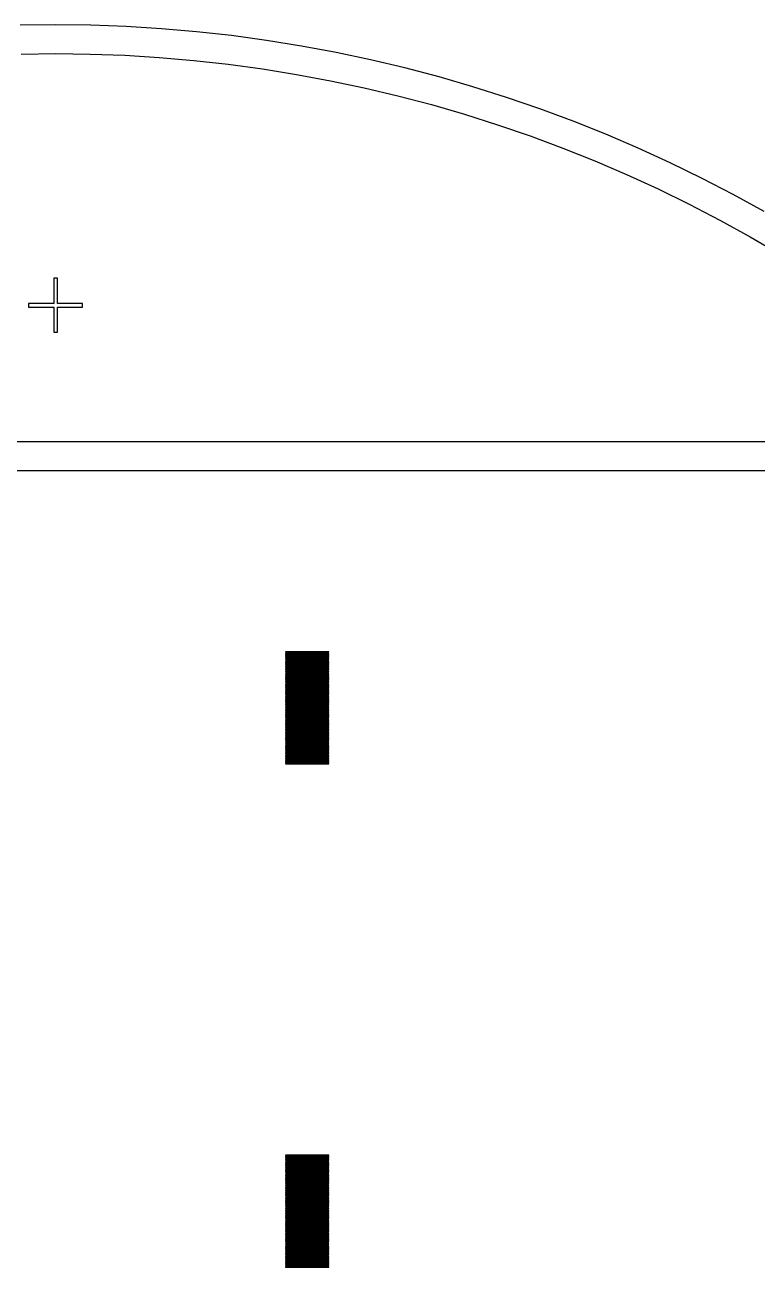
# Model space of a CAD drawing. Extents: x -18 to 82, y -18 to 82.
# Drawn here: x 31.18 to 56.65, y 39.05 to 82.25 of the extents above; entities that cross this region are included whole.
import ezdxf

# ---------------------------------------------------------------- set-up
doc = ezdxf.new("R2010")
doc.units = 0

msp = doc.modelspace()

# ---------------------------------------------------------------- linework, layer by layer
for p, q in [((32.25, 82.25), (31.0229, 82.2349)), ((33.4771, 82.2349), (32.25, 82.25)), ((34.7034, 82.1898), (33.4771, 82.2349)), ((35.9282, 82.1145), (34.7034, 82.1898)), ((37.1508, 82.0092), (35.9282, 82.1145)), ((38.3705, 81.874), (37.1508, 82.0092)), ((39.5865, 81.7088), (38.3705, 81.874)), ((40.7981, 81.5139), (39.5865, 81.7088)), ((31.0475, 81.2352), (32.25, 81.25)), ((32.25, 81.25), (33.4525, 81.2352)), ((33.4525, 81.2352), (34.6543, 81.191)), ((42.0045, 81.2893), (40.7981, 81.5139)), ((43.2051, 81.0351), (42.0045, 81.2893)), ((34.6543, 81.191), (35.8547, 81.1172)), ((35.8547, 81.1172), (37.0528, 81.0141)), ((37.0528, 81.0141), (38.2481, 80.8815)), ((38.2481, 80.8815), (39.4398, 80.7197)), ((44.399, 80.7516), (43.2051, 81.0351)), ((39.4398, 80.7197), (40.6271, 80.5286)), ((40.6271, 80.5286), (41.8094, 80.3085)), ((45.5856, 80.4388), (44.399, 80.7516)), ((46.7642, 80.097), (45.5856, 80.4388)), ((41.8094, 80.3085), (42.986, 80.0594)), ((42.986, 80.0594), (44.156, 79.7815)), ((47.9341, 79.7264), (46.7642, 80.097)), ((44.156, 79.7815), (45.3189, 79.475)), ((49.0945, 79.3272), (47.9341, 79.7264)), ((45.3189, 79.475), (46.4739, 79.1401)), ((46.4739, 79.1401), (47.6204, 78.7769)), ((50.2448, 78.8996), (49.0945, 79.3272)), ((47.6204, 78.7769), (48.7576, 78.3857)), ((51.3842, 78.444), (50.2448, 78.8996)), ((48.7576, 78.3857), (49.8849, 77.9666)), ((52.5121, 77.9605), (51.3842, 78.444)), ((49.8849, 77.9666), (51.0015, 77.5201)), ((53.6277, 77.4495), (52.5121, 77.9605)), ((51.0015, 77.5201), (52.1068, 77.0463)), ((54.7306, 76.9112), (53.6277, 77.4495)), ((52.1068, 77.0463), (53.2002, 76.5455)), ((55.8198, 76.3461), (54.7306, 76.9112)), ((53.2002, 76.5455), (54.2809, 76.018)), ((56.8949, 75.7543), (55.8198, 76.3461)), ((54.2809, 76.018), (55.3484, 75.4641)), ((55.3484, 75.4641), (56.402, 74.8843)), ((56.402, 74.8843), (57.441, 74.2787)), ((32.3125, 73.4375), (32.1875, 73.4375)), ((32.1875, 73.4375), (32.1875, 72.5625)), ((32.3125, 72.5625), (32.3125, 73.4375)), ((32.1875, 72.5625), (31.3125, 72.5625)), ((31.3125, 72.5625), (31.3125, 72.4375)), ((31.3125, 72.4375), (32.1875, 72.4375)), ((32.1875, 72.4375), (32.1875, 71.5625)), ((33.1875, 72.5625), (32.3125, 72.5625)), ((32.3125, 72.4375), (33.1875, 72.4375)), ((32.3125, 71.5625), (32.3125, 72.4375)), ((33.1875, 72.4375), (33.1875, 72.5625)), ((32.1875, 71.5625), (32.3125, 71.5625)), ((66.0247, 67.75), (-1.52467, 67.75)), ((-2.25, 66.75), (66.75, 66.75)), ((41.75, 60.445), (40.25, 60.445)), ((40.25, 60.445), (40.25, 60.435)), ((40.25, 60.435), (41.75, 60.435)), ((41.75, 60.405), (40.25, 60.405)), ((40.25, 60.405), (40.25, 60.395)), ((40.25, 60.395), (41.75, 60.395)), ((41.75, 60.365), (40.25, 60.365)), ((40.25, 60.365), (40.25, 60.355)), ((40.25, 60.355), (41.75, 60.355)), ((41.75, 60.325), (40.25, 60.325)), ((40.25, 60.325), (40.25, 60.315)), ((40.25, 60.315), (41.75, 60.315)), ((41.75, 60.285), (40.25, 60.285)), ((40.25, 60.285), (40.25, 60.275)), ((40.25, 60.275), (41.75, 60.275)), ((41.75, 60.245), (40.25, 60.245)), ((40.25, 60.245), (40.25, 60.235)), ((40.25, 60.235), (41.75, 60.235)), ((41.75, 60.205), (40.25, 60.205)), ((40.25, 60.205), (40.25, 60.195)), ((40.25, 60.195), (41.75, 60.195)), ((41.75, 60.165), (40.25, 60.165)), ((40.25, 60.165), (40.25, 60.155)), ((40.25, 60.155), (41.75, 60.155)), ((41.75, 60.125), (40.25, 60.125)), ((40.25, 60.125), (40.25, 60.115)), ((40.25, 60.115), (41.75, 60.115)), ((41.75, 60.085), (40.25, 60.085)), ((40.25, 60.085), (40.25, 60.075)), ((40.25, 60.075), (41.75, 60.075)), ((41.75, 60.045), (40.25, 60.045)), ((40.25, 60.045), (40.25, 60.035)), ((41.75, 60.435), (41.75, 60.445)), ((41.75, 60.395), (41.75, 60.405)), ((41.75, 60.355), (41.75, 60.365)), ((41.75, 60.315), (41.75, 60.325)), ((41.75, 60.275), (41.75, 60.285)), ((41.75, 60.235), (41.75, 60.245)), ((41.75, 60.195), (41.75, 60.205)), ((41.75, 60.155), (41.75, 60.165)), ((41.75, 60.115), (41.75, 60.125)), ((41.75, 60.075), (41.75, 60.085)), ((41.75, 60.035), (41.75, 60.045)), ((40.25, 60.035), (41.75, 60.035)), ((41.75, 60.005), (40.25, 60.005)), ((40.25, 60.005), (40.25, 59.995)), ((40.25, 59.995), (41.75, 59.995)), ((41.75, 59.965), (40.25, 59.965)), ((40.25, 59.965), (40.25, 59.955)), ((40.25, 59.955), (41.75, 59.955)), ((41.75, 59.925), (40.25, 59.925)), ((40.25, 59.925), (40.25, 59.915)), ((40.25, 59.915), (41.75, 59.915)), ((41.75, 59.885), (40.25, 59.885)), ((40.25, 59.885), (40.25, 59.875)), ((40.25, 59.875), (41.75, 59.875)), ((41.75, 59.845), (40.25, 59.845)), ((40.25, 59.845), (40.25, 59.835)), ((40.25, 59.835), (41.75, 59.835)), ((41.75, 59.805), (40.25, 59.805)), ((40.25, 59.805), (40.25, 59.795)), ((40.25, 59.795), (41.75, 59.795)), ((41.75, 59.765), (40.25, 59.765)), ((40.25, 59.765), (40.25, 59.755)), ((40.25, 59.755), (41.75, 59.755)), ((41.75, 59.725), (40.25, 59.725)), ((40.25, 59.725), (40.25, 59.715)), ((40.25, 59.715), (41.75, 59.715)), ((41.75, 59.685), (40.25, 59.685)), ((40.25, 59.685), (40.25, 59.675)), ((40.25, 59.675), (41.75, 59.675)), ((41.75, 59.645), (40.25, 59.645)), ((40.25, 59.645), (40.25, 59.635)), ((40.25, 59.635), (41.75, 59.635)), ((41.75, 59.995), (41.75, 60.005)), ((41.75, 59.955), (41.75, 59.965)), ((41.75, 59.915), (41.75, 59.925)), ((41.75, 59.875), (41.75, 59.885)), ((41.75, 59.835), (41.75, 59.845)), ((41.75, 59.795), (41.75, 59.805)), ((41.75, 59.755), (41.75, 59.765)), ((41.75, 59.715), (41.75, 59.725)), ((41.75, 59.675), (41.75, 59.685)), ((41.75, 59.635), (41.75, 59.645)), ((41.75, 59.605), (40.25, 59.605)), ((40.25, 59.605), (40.25, 59.595)), ((40.25, 59.595), (41.75, 59.595)), ((41.75, 59.565), (40.25, 59.565)), ((40.25, 59.565), (40.25, 59.555)), ((40.25, 59.555), (41.75, 59.555)), ((41.75, 59.525), (40.25, 59.525)), ((40.25, 59.525), (40.25, 59.515)), ((40.25, 59.515), (41.75, 59.515)), ((41.75, 59.485), (40.25, 59.485)), ((40.25, 59.485), (40.25, 59.475)), ((40.25, 59.475), (41.75, 59.475)), ((41.75, 59.445), (40.25, 59.445)), ((40.25, 59.445), (40.25, 59.435)), ((40.25, 59.435), (41.75, 59.435)), ((41.75, 59.405), (40.25, 59.405)), ((40.25, 59.405), (40.25, 59.395)), ((40.25, 59.395), (41.75, 59.395)), ((41.75, 59.365), (40.25, 59.365)), ((40.25, 59.365), (40.25, 59.355)), ((40.25, 59.355), (41.75, 59.355)), ((41.75, 59.325), (40.25, 59.325)), ((40.25, 59.325), (40.25, 59.315)), ((40.25, 59.315), (41.75, 59.315)), ((41.75, 59.285), (40.25, 59.285)), ((40.25, 59.285), (40.25, 59.275)), ((40.25, 59.275), (41.75, 59.275)), ((41.75, 59.245), (40.25, 59.245)), ((40.25, 59.245), (40.25, 59.235)), ((40.25, 59.235), (41.75, 59.235)), ((41.75, 59.205), (40.25, 59.205)), ((40.25, 59.205), (40.25, 59.195)), ((40.25, 59.195), (41.75, 59.195)), ((41.75, 59.595), (41.75, 59.605)), ((41.75, 59.555), (41.75, 59.565)), ((41.75, 59.515), (41.75, 59.525)), ((41.75, 59.475), (41.75, 59.485)), ((41.75, 59.435), (41.75, 59.445)), ((41.75, 59.395), (41.75, 59.405)), ((41.75, 59.355), (41.75, 59.365)), ((41.75, 59.315), (41.75, 59.325)), ((41.75, 59.275), (41.75, 59.285)), ((41.75, 59.235), (41.75, 59.245)), ((41.75, 59.195), (41.75, 59.205)), ((41.75, 59.165), (40.25, 59.165)), ((40.25, 59.165), (40.25, 59.155)), ((40.25, 59.155), (41.75, 59.155)), ((41.75, 59.125), (40.25, 59.125)), ((40.25, 59.125), (40.25, 59.115)), ((40.25, 59.115), (41.75, 59.115)), ((41.75, 59.085), (40.25, 59.085)), ((40.25, 59.085), (40.25, 59.075)), ((40.25, 59.075), (41.75, 59.075)), ((41.75, 59.045), (40.25, 59.045)), ((40.25, 59.045), (40.25, 59.035)), ((40.25, 59.035), (41.75, 59.035)), ((41.75, 59.005), (40.25, 59.005)), ((40.25, 59.005), (40.25, 58.995)), ((40.25, 58.995), (41.75, 58.995)), ((41.75, 58.965), (40.25, 58.965)), ((40.25, 58.965), (40.25, 58.955)), ((40.25, 58.955), (41.75, 58.955)), ((41.75, 58.925), (40.25, 58.925)), ((40.25, 58.925), (40.25, 58.915)), ((40.25, 58.915), (41.75, 58.915)), ((41.75, 58.885), (40.25, 58.885)), ((40.25, 58.885), (40.25, 58.875)), ((40.25, 58.875), (41.75, 58.875)), ((41.75, 58.845), (40.25, 58.845)), ((40.25, 58.845), (40.25, 58.835)), ((40.25, 58.835), (41.75, 58.835)), ((41.75, 58.805), (40.25, 58.805)), ((40.25, 58.805), (40.25, 58.795)), ((40.25, 58.795), (41.75, 58.795)), ((41.75, 58.765), (40.25, 58.765)), ((40.25, 58.765), (40.25, 58.755)), ((40.25, 58.755), (41.75, 58.755)), ((41.75, 59.155), (41.75, 59.165)), ((41.75, 59.115), (41.75, 59.125)), ((41.75, 59.075), (41.75, 59.085)), ((41.75, 59.035), (41.75, 59.045)), ((41.75, 58.995), (41.75, 59.005)), ((41.75, 58.955), (41.75, 58.965)), ((41.75, 58.915), (41.75, 58.925)), ((41.75, 58.875), (41.75, 58.885)), ((41.75, 58.835), (41.75, 58.845)), ((41.75, 58.795), (41.75, 58.805)), ((41.75, 58.755), (41.75, 58.765)), ((41.75, 58.725), (40.25, 58.725)), ((40.25, 58.725), (40.25, 58.715)), ((40.25, 58.715), (41.75, 58.715)), ((41.75, 58.685), (40.25, 58.685)), ((40.25, 58.685), (40.25, 58.675)), ((40.25, 58.675), (41.75, 58.675)), ((41.75, 58.645), (40.25, 58.645)), ((40.25, 58.645), (40.25, 58.635)), ((40.25, 58.635), (41.75, 58.635)), ((41.75, 58.605), (40.25, 58.605)), ((40.25, 58.605), (40.25, 58.595)), ((40.25, 58.595), (41.75, 58.595)), ((41.75, 58.565), (40.25, 58.565)), ((40.25, 58.565), (40.25, 58.555)), ((40.25, 58.555), (41.75, 58.555)), ((41.75, 58.525), (40.25, 58.525)), ((40.25, 58.525), (40.25, 58.515)), ((40.25, 58.515), (41.75, 58.515)), ((41.75, 58.485), (40.25, 58.485)), ((40.25, 58.485), (40.25, 58.475)), ((40.25, 58.475), (41.75, 58.475)), ((41.75, 58.445), (40.25, 58.445)), ((40.25, 58.445), (40.25, 58.435)), ((40.25, 58.435), (41.75, 58.435)), ((41.75, 58.405), (40.25, 58.405)), ((40.25, 58.405), (40.25, 58.395)), ((40.25, 58.395), (41.75, 58.395)), ((41.75, 58.365), (40.25, 58.365)), ((40.25, 58.365), (40.25, 58.355)), ((40.25, 58.355), (41.75, 58.355)), ((41.75, 58.325), (40.25, 58.325)), ((40.25, 58.325), (40.25, 58.315)), ((40.25, 58.315), (41.75, 58.315)), ((41.75, 58.715), (41.75, 58.725)), ((41.75, 58.675), (41.75, 58.685)), ((41.75, 58.635), (41.75, 58.645)), ((41.75, 58.595), (41.75, 58.605)), ((41.75, 58.555), (41.75, 58.565)), ((41.75, 58.515), (41.75, 58.525)), ((41.75, 58.475), (41.75, 58.485)), ((41.75, 58.435), (41.75, 58.445)), ((41.75, 58.395), (41.75, 58.405)), ((41.75, 58.355), (41.75, 58.365)), ((41.75, 58.315), (41.75, 58.325)), ((41.75, 58.285), (40.25, 58.285)), ((40.25, 58.285), (40.25, 58.275)), ((40.25, 58.275), (41.75, 58.275)), ((41.75, 58.245), (40.25, 58.245)), ((40.25, 58.245), (40.25, 58.235)), ((40.25, 58.235), (41.75, 58.235)), ((41.75, 58.205), (40.25, 58.205)), ((40.25, 58.205), (40.25, 58.195)), ((40.25, 58.195), (41.75, 58.195)), ((41.75, 58.165), (40.25, 58.165)), ((40.25, 58.165), (40.25, 58.155)), ((40.25, 58.155), (41.75, 58.155)), ((41.75, 58.125), (40.25, 58.125)), ((40.25, 58.125), (40.25, 58.115)), ((40.25, 58.115), (41.75, 58.115)), ((41.75, 58.085), (40.25, 58.085)), ((40.25, 58.085), (40.25, 58.075)), ((40.25, 58.075), (41.75, 58.075)), ((41.75, 58.045), (40.25, 58.045)), ((40.25, 58.045), (40.25, 58.035)), ((40.25, 58.035), (41.75, 58.035)), ((41.75, 58.005), (40.25, 58.005)), ((40.25, 58.005), (40.25, 57.995)), ((40.25, 57.995), (41.75, 57.995)), ((41.75, 57.965), (40.25, 57.965)), ((40.25, 57.965), (40.25, 57.955)), ((40.25, 57.955), (41.75, 57.955)), ((41.75, 57.925), (40.25, 57.925)), ((40.25, 57.925), (40.25, 57.915)), ((40.25, 57.915), (41.75, 57.915)), ((41.75, 57.885), (40.25, 57.885)), ((40.25, 57.885), (40.25, 57.875)), ((41.75, 58.275), (41.75, 58.285)), ((41.75, 58.235), (41.75, 58.245)), ((41.75, 58.195), (41.75, 58.205)), ((41.75, 58.155), (41.75, 58.165)), ((41.75, 58.115), (41.75, 58.125)), ((41.75, 58.075), (41.75, 58.085)), ((41.75, 58.035), (41.75, 58.045)), ((41.75, 57.995), (41.75, 58.005)), ((41.75, 57.955), (41.75, 57.965)), ((41.75, 57.915), (41.75, 57.925)), ((41.75, 57.875), (41.75, 57.885)), ((40.25, 57.875), (41.75, 57.875)), ((41.75, 57.845), (40.25, 57.845)), ((40.25, 57.845), (40.25, 57.835)), ((40.25, 57.835), (41.75, 57.835)), ((41.75, 57.805), (40.25, 57.805)), ((40.25, 57.805), (40.25, 57.795)), ((40.25, 57.795), (41.75, 57.795)), ((41.75, 57.765), (40.25, 57.765)), ((40.25, 57.765), (40.25, 57.755)), ((40.25, 57.755), (41.75, 57.755)), ((41.75, 57.725), (40.25, 57.725)), ((40.25, 57.725), (40.25, 57.715)), ((40.25, 57.715), (41.75, 57.715)), ((41.75, 57.685), (40.25, 57.685)), ((40.25, 57.685), (40.25, 57.675)), ((40.25, 57.675), (41.75, 57.675)), ((41.75, 57.645), (40.25, 57.645)), ((40.25, 57.645), (40.25, 57.635)), ((40.25, 57.635), (41.75, 57.635)), ((41.75, 57.605), (40.25, 57.605)), ((40.25, 57.605), (40.25, 57.595)), ((40.25, 57.595), (41.75, 57.595)), ((41.75, 57.565), (40.25, 57.565)), ((40.25, 57.565), (40.25, 57.555)), ((40.25, 57.555), (41.75, 57.555)), ((41.75, 57.525), (40.25, 57.525)), ((40.25, 57.525), (40.25, 57.515)), ((40.25, 57.515), (41.75, 57.515)), ((41.75, 57.485), (40.25, 57.485)), ((40.25, 57.485), (40.25, 57.475)), ((40.25, 57.475), (41.75, 57.475)), ((41.75, 57.835), (41.75, 57.845)), ((41.75, 57.795), (41.75, 57.805)), ((41.75, 57.755), (41.75, 57.765)), ((41.75, 57.715), (41.75, 57.725)), ((41.75, 57.675), (41.75, 57.685)), ((41.75, 57.635), (41.75, 57.645)), ((41.75, 57.595), (41.75, 57.605)), ((41.75, 57.555), (41.75, 57.565)), ((41.75, 57.515), (41.75, 57.525)), ((41.75, 57.475), (41.75, 57.485)), ((41.75, 57.445), (40.25, 57.445)), ((40.25, 57.445), (40.25, 57.435)), ((40.25, 57.435), (41.75, 57.435)), ((41.75, 57.405), (40.25, 57.405)), ((40.25, 57.405), (40.25, 57.395)), ((40.25, 57.395), (41.75, 57.395)), ((41.75, 57.365), (40.25, 57.365)), ((40.25, 57.365), (40.25, 57.355)), ((40.25, 57.355), (41.75, 57.355)), ((41.75, 57.325), (40.25, 57.325)), ((40.25, 57.325), (40.25, 57.315)), ((40.25, 57.315), (41.75, 57.315)), ((41.75, 57.285), (40.25, 57.285)), ((40.25, 57.285), (40.25, 57.275)), ((40.25, 57.275), (41.75, 57.275)), ((41.75, 57.245), (40.25, 57.245)), ((40.25, 57.245), (40.25, 57.235)), ((40.25, 57.235), (41.75, 57.235)), ((41.75, 57.205), (40.25, 57.205)), ((40.25, 57.205), (40.25, 57.195)), ((40.25, 57.195), (41.75, 57.195)), ((41.75, 57.165), (40.25, 57.165)), ((40.25, 57.165), (40.25, 57.155)), ((40.25, 57.155), (41.75, 57.155)), ((41.75, 57.125), (40.25, 57.125)), ((40.25, 57.125), (40.25, 57.115)), ((40.25, 57.115), (41.75, 57.115)), ((41.75, 57.085), (40.25, 57.085)), ((40.25, 57.085), (40.25, 57.075)), ((40.25, 57.075), (41.75, 57.075)), ((41.75, 57.045), (40.25, 57.045)), ((40.25, 57.045), (40.25, 57.035)), ((40.25, 57.035), (41.75, 57.035)), ((41.75, 57.435), (41.75, 57.445)), ((41.75, 57.395), (41.75, 57.405)), ((41.75, 57.355), (41.75, 57.365)), ((41.75, 57.315), (41.75, 57.325)), ((41.75, 57.275), (41.75, 57.285)), ((41.75, 57.235), (41.75, 57.245)), ((41.75, 57.195), (41.75, 57.205)), ((41.75, 57.155), (41.75, 57.165)), ((41.75, 57.115), (41.75, 57.125)), ((41.75, 57.075), (41.75, 57.085)), ((41.75, 57.035), (41.75, 57.045)), ((41.75, 57.005), (40.25, 57.005)), ((40.25, 57.005), (40.25, 56.995)), ((40.25, 56.995), (41.75, 56.995)), ((41.75, 56.965), (40.25, 56.965)), ((40.25, 56.965), (40.25, 56.955)), ((40.25, 56.955), (41.75, 56.955)), ((41.75, 56.925), (40.25, 56.925)), ((40.25, 56.925), (40.25, 56.915)), ((40.25, 56.915), (41.75, 56.915)), ((41.75, 56.885), (40.25, 56.885)), ((40.25, 56.885), (40.25, 56.875)), ((40.25, 56.875), (41.75, 56.875)), ((41.75, 56.845), (40.25, 56.845)), ((40.25, 56.845), (40.25, 56.835)), ((40.25, 56.835), (41.75, 56.835)), ((41.75, 56.805), (40.25, 56.805)), ((40.25, 56.805), (40.25, 56.795)), ((40.25, 56.795), (41.75, 56.795)), ((41.75, 56.765), (40.25, 56.765)), ((40.25, 56.765), (40.25, 56.755)), ((40.25, 56.755), (41.75, 56.755)), ((41.75, 56.725), (40.25, 56.725)), ((40.25, 56.725), (40.25, 56.715)), ((40.25, 56.715), (41.75, 56.715)), ((41.75, 56.685), (40.25, 56.685)), ((40.25, 56.685), (40.25, 56.675)), ((40.25, 56.675), (41.75, 56.675)), ((41.75, 56.645), (40.25, 56.645)), ((40.25, 56.645), (40.25, 56.635)), ((40.25, 56.635), (41.75, 56.635)), ((41.75, 56.605), (40.25, 56.605)), ((40.25, 56.605), (40.25, 56.595)), ((40.25, 56.595), (41.75, 56.595)), ((41.75, 56.995), (41.75, 57.005)), ((41.75, 56.955), (41.75, 56.965)), ((41.75, 56.915), (41.75, 56.925)), ((41.75, 56.875), (41.75, 56.885)), ((41.75, 56.835), (41.75, 56.845)), ((41.75, 56.795), (41.75, 56.805)), ((41.75, 56.755), (41.75, 56.765)), ((41.75, 56.715), (41.75, 56.725)), ((41.75, 56.675), (41.75, 56.685)), ((41.75, 56.635), (41.75, 56.645)), ((41.75, 56.595), (41.75, 56.605)), ((41.75, 56.565), (40.25, 56.565)), ((40.25, 56.565), (40.25, 56.555)), ((40.25, 56.555), (41.75, 56.555)), ((41.75, 56.555), (41.75, 56.565)), ((41.75, 42.945), (40.25, 42.945)), ((40.25, 42.945), (40.25, 42.935)), ((40.25, 42.935), (41.75, 42.935)), ((41.75, 42.905), (40.25, 42.905)), ((40.25, 42.905), (40.25, 42.895)), ((40.25, 42.895), (41.75, 42.895)), ((41.75, 42.865), (40.25, 42.865)), ((40.25, 42.865), (40.25, 42.855)), ((40.25, 42.855), (41.75, 42.855)), ((41.75, 42.825), (40.25, 42.825)), ((40.25, 42.825), (40.25, 42.815)), ((40.25, 42.815), (41.75, 42.815)), ((41.75, 42.785), (40.25, 42.785)), ((40.25, 42.785), (40.25, 42.775)), ((40.25, 42.775), (41.75, 42.775)), ((41.75, 42.935), (41.75, 42.945)), ((41.75, 42.895), (41.75, 42.905)), ((41.75, 42.855), (41.75, 42.865)), ((41.75, 42.815), (41.75, 42.825)), ((41.75, 42.775), (41.75, 42.785)), ((41.75, 42.745), (40.25, 42.745)), ((40.25, 42.745), (40.25, 42.735)), ((40.25, 42.735), (41.75, 42.735)), ((41.75, 42.705), (40.25, 42.705)), ((40.25, 42.705), (40.25, 42.695)), ((40.25, 42.695), (41.75, 42.695)), ((41.75, 42.665), (40.25, 42.665)), ((40.25, 42.665), (40.25, 42.655)), ((40.25, 42.655), (41.75, 42.655)), ((41.75, 42.625), (40.25, 42.625)), ((40.25, 42.625), (40.25, 42.615)), ((40.25, 42.615), (41.75, 42.615)), ((41.75, 42.585), (40.25, 42.585)), ((40.25, 42.585), (40.25, 42.575)), ((40.25, 42.575), (41.75, 42.575)), ((41.75, 42.545), (40.25, 42.545)), ((40.25, 42.545), (40.25, 42.535)), ((40.25, 42.535), (41.75, 42.535)), ((41.75, 42.505), (40.25, 42.505)), ((40.25, 42.505), (40.25, 42.495)), ((40.25, 42.495), (41.75, 42.495)), ((41.75, 42.465), (40.25, 42.465)), ((40.25, 42.465), (40.25, 42.455)), ((40.25, 42.455), (41.75, 42.455)), ((41.75, 42.425), (40.25, 42.425)), ((40.25, 42.425), (40.25, 42.415)), ((40.25, 42.415), (41.75, 42.415)), ((41.75, 42.385), (40.25, 42.385)), ((40.25, 42.385), (40.25, 42.375)), ((40.25, 42.375), (41.75, 42.375)), ((41.75, 42.345), (40.25, 42.345)), ((40.25, 42.345), (40.25, 42.335)), ((40.25, 42.335), (41.75, 42.335)), ((41.75, 42.735), (41.75, 42.745)), ((41.75, 42.695), (41.75, 42.705)), ((41.75, 42.655), (41.75, 42.665)), ((41.75, 42.615), (41.75, 42.625)), ((41.75, 42.575), (41.75, 42.585)), ((41.75, 42.535), (41.75, 42.545)), ((41.75, 42.495), (41.75, 42.505)), ((41.75, 42.455), (41.75, 42.465)), ((41.75, 42.415), (41.75, 42.425)), ((41.75, 42.375), (41.75, 42.385)), ((41.75, 42.335), (41.75, 42.345)), ((41.75, 42.305), (40.25, 42.305)), ((40.25, 42.305), (40.25, 42.295)), ((40.25, 42.295), (41.75, 42.295)), ((41.75, 42.265), (40.25, 42.265)), ((40.25, 42.265), (40.25, 42.255)), ((40.25, 42.255), (41.75, 42.255)), ((41.75, 42.225), (40.25, 42.225)), ((40.25, 42.225), (40.25, 42.215)), ((40.25, 42.215), (41.75, 42.215)), ((41.75, 42.185), (40.25, 42.185)), ((40.25, 42.185), (40.25, 42.175)), ((40.25, 42.175), (41.75, 42.175)), ((41.75, 42.145), (40.25, 42.145)), ((40.25, 42.145), (40.25, 42.135)), ((40.25, 42.135), (41.75, 42.135)), ((41.75, 42.105), (40.25, 42.105)), ((40.25, 42.105), (40.25, 42.095)), ((40.25, 42.095), (41.75, 42.095)), ((41.75, 42.065), (40.25, 42.065)), ((40.25, 42.065), (40.25, 42.055)), ((40.25, 42.055), (41.75, 42.055)), ((41.75, 42.025), (40.25, 42.025)), ((40.25, 42.025), (40.25, 42.015)), ((40.25, 42.015), (41.75, 42.015)), ((41.75, 41.985), (40.25, 41.985)), ((40.25, 41.985), (40.25, 41.975)), ((40.25, 41.975), (41.75, 41.975)), ((41.75, 41.945), (40.25, 41.945)), ((40.25, 41.945), (40.25, 41.935)), ((40.25, 41.935), (41.75, 41.935)), ((41.75, 41.905), (40.25, 41.905)), ((40.25, 41.905), (40.25, 41.895)), ((41.75, 42.295), (41.75, 42.305)), ((41.75, 42.255), (41.75, 42.265)), ((41.75, 42.215), (41.75, 42.225)), ((41.75, 42.175), (41.75, 42.185)), ((41.75, 42.135), (41.75, 42.145)), ((41.75, 42.095), (41.75, 42.105)), ((41.75, 42.055), (41.75, 42.065)), ((41.75, 42.015), (41.75, 42.025)), ((41.75, 41.975), (41.75, 41.985)), ((41.75, 41.935), (41.75, 41.945)), ((41.75, 41.895), (41.75, 41.905)), ((40.25, 41.895), (41.75, 41.895)), ((41.75, 41.865), (40.25, 41.865)), ((40.25, 41.865), (40.25, 41.855)), ((40.25, 41.855), (41.75, 41.855)), ((41.75, 41.825), (40.25, 41.825)), ((40.25, 41.825), (40.25, 41.815)), ((40.25, 41.815), (41.75, 41.815)), ((41.75, 41.785), (40.25, 41.785)), ((40.25, 41.785), (40.25, 41.775)), ((40.25, 41.775), (41.75, 41.775)), ((41.75, 41.745), (40.25, 41.745)), ((40.25, 41.745), (40.25, 41.735)), ((40.25, 41.735), (41.75, 41.735)), ((41.75, 41.705), (40.25, 41.705)), ((40.25, 41.705), (40.25, 41.695)), ((40.25, 41.695), (41.75, 41.695)), ((41.75, 41.665), (40.25, 41.665)), ((40.25, 41.665), (40.25, 41.655)), ((40.25, 41.655), (41.75, 41.655)), ((41.75, 41.625), (40.25, 41.625)), ((40.25, 41.625), (40.25, 41.615)), ((40.25, 41.615), (41.75, 41.615)), ((41.75, 41.585), (40.25, 41.585)), ((40.25, 41.585), (40.25, 41.575)), ((40.25, 41.575), (41.75, 41.575)), ((41.75, 41.545), (40.25, 41.545)), ((40.25, 41.545), (40.25, 41.535)), ((40.25, 41.535), (41.75, 41.535)), ((41.75, 41.505), (40.25, 41.505)), ((40.25, 41.505), (40.25, 41.495)), ((40.25, 41.495), (41.75, 41.495)), ((41.75, 41.855), (41.75, 41.865)), ((41.75, 41.815), (41.75, 41.825)), ((41.75, 41.775), (41.75, 41.785)), ((41.75, 41.735), (41.75, 41.745)), ((41.75, 41.695), (41.75, 41.705)), ((41.75, 41.655), (41.75, 41.665)), ((41.75, 41.615), (41.75, 41.625)), ((41.75, 41.575), (41.75, 41.585)), ((41.75, 41.535), (41.75, 41.545)), ((41.75, 41.495), (41.75, 41.505)), ((41.75, 41.465), (40.25, 41.465)), ((40.25, 41.465), (40.25, 41.455)), ((40.25, 41.455), (41.75, 41.455)), ((41.75, 41.425), (40.25, 41.425)), ((40.25, 41.425), (40.25, 41.415)), ((40.25, 41.415), (41.75, 41.415)), ((41.75, 41.385), (40.25, 41.385)), ((40.25, 41.385), (40.25, 41.375)), ((40.25, 41.375), (41.75, 41.375)), ((41.75, 41.345), (40.25, 41.345)), ((40.25, 41.345), (40.25, 41.335)), ((40.25, 41.335), (41.75, 41.335)), ((41.75, 41.305), (40.25, 41.305)), ((40.25, 41.305), (40.25, 41.295)), ((40.25, 41.295), (41.75, 41.295)), ((41.75, 41.265), (40.25, 41.265)), ((40.25, 41.265), (40.25, 41.255)), ((40.25, 41.255), (41.75, 41.255)), ((41.75, 41.225), (40.25, 41.225)), ((40.25, 41.225), (40.25, 41.215)), ((40.25, 41.215), (41.75, 41.215)), ((41.75, 41.185), (40.25, 41.185)), ((40.25, 41.185), (40.25, 41.175)), ((40.25, 41.175), (41.75, 41.175)), ((41.75, 41.145), (40.25, 41.145)), ((40.25, 41.145), (40.25, 41.135)), ((40.25, 41.135), (41.75, 41.135)), ((41.75, 41.105), (40.25, 41.105)), ((40.25, 41.105), (40.25, 41.095)), ((40.25, 41.095), (41.75, 41.095)), ((41.75, 41.065), (40.25, 41.065)), ((40.25, 41.065), (40.25, 41.055)), ((40.25, 41.055), (41.75, 41.055)), ((41.75, 41.455), (41.75, 41.465)), ((41.75, 41.415), (41.75, 41.425)), ((41.75, 41.375), (41.75, 41.385)), ((41.75, 41.335), (41.75, 41.345)), ((41.75, 41.295), (41.75, 41.305)), ((41.75, 41.255), (41.75, 41.265)), ((41.75, 41.215), (41.75, 41.225)), ((41.75, 41.175), (41.75, 41.185)), ((41.75, 41.135), (41.75, 41.145)), ((41.75, 41.095), (41.75, 41.105)), ((41.75, 41.055), (41.75, 41.065)), ((41.75, 41.025), (40.25, 41.025)), ((40.25, 41.025), (40.25, 41.015)), ((40.25, 41.015), (41.75, 41.015)), ((41.75, 40.985), (40.25, 40.985)), ((40.25, 40.985), (40.25, 40.975)), ((40.25, 40.975), (41.75, 40.975)), ((41.75, 40.945), (40.25, 40.945)), ((40.25, 40.945), (40.25, 40.935)), ((40.25, 40.935), (41.75, 40.935)), ((41.75, 40.905), (40.25, 40.905)), ((40.25, 40.905), (40.25, 40.895)), ((40.25, 40.895), (41.75, 40.895)), ((41.75, 40.865), (40.25, 40.865)), ((40.25, 40.865), (40.25, 40.855)), ((40.25, 40.855), (41.75, 40.855)), ((41.75, 40.825), (40.25, 40.825)), ((40.25, 40.825), (40.25, 40.815)), ((40.25, 40.815), (41.75, 40.815)), ((41.75, 40.785), (40.25, 40.785)), ((40.25, 40.785), (40.25, 40.775)), ((40.25, 40.775), (41.75, 40.775)), ((41.75, 40.745), (40.25, 40.745)), ((40.25, 40.745), (40.25, 40.735)), ((40.25, 40.735), (41.75, 40.735)), ((41.75, 40.705), (40.25, 40.705)), ((40.25, 40.705), (40.25, 40.695)), ((40.25, 40.695), (41.75, 40.695)), ((41.75, 40.665), (40.25, 40.665)), ((40.25, 40.665), (40.25, 40.655)), ((40.25, 40.655), (41.75, 40.655)), ((41.75, 40.625), (40.25, 40.625)), ((40.25, 40.625), (40.25, 40.615)), ((40.25, 40.615), (41.75, 40.615)), ((41.75, 41.015), (41.75, 41.025)), ((41.75, 40.975), (41.75, 40.985)), ((41.75, 40.935), (41.75, 40.945)), ((41.75, 40.895), (41.75, 40.905)), ((41.75, 40.855), (41.75, 40.865)), ((41.75, 40.815), (41.75, 40.825)), ((41.75, 40.775), (41.75, 40.785)), ((41.75, 40.735), (41.75, 40.745)), ((41.75, 40.695), (41.75, 40.705)), ((41.75, 40.655), (41.75, 40.665)), ((41.75, 40.615), (41.75, 40.625)), ((41.75, 40.585), (40.25, 40.585)), ((40.25, 40.585), (40.25, 40.575)), ((40.25, 40.575), (41.75, 40.575)), ((41.75, 40.545), (40.25, 40.545)), ((40.25, 40.545), (40.25, 40.535)), ((40.25, 40.535), (41.75, 40.535)), ((41.75, 40.505), (40.25, 40.505)), ((40.25, 40.505), (40.25, 40.495)), ((40.25, 40.495), (41.75, 40.495)), ((41.75, 40.465), (40.25, 40.465)), ((40.25, 40.465), (40.25, 40.455)), ((40.25, 40.455), (41.75, 40.455)), ((41.75, 40.425), (40.25, 40.425)), ((40.25, 40.425), (40.25, 40.415)), ((40.25, 40.415), (41.75, 40.415)), ((41.75, 40.385), (40.25, 40.385)), ((40.25, 40.385), (40.25, 40.375)), ((40.25, 40.375), (41.75, 40.375)), ((41.75, 40.345), (40.25, 40.345)), ((40.25, 40.345), (40.25, 40.335)), ((40.25, 40.335), (41.75, 40.335)), ((41.75, 40.305), (40.25, 40.305)), ((40.25, 40.305), (40.25, 40.295)), ((40.25, 40.295), (41.75, 40.295)), ((41.75, 40.265), (40.25, 40.265)), ((40.25, 40.265), (40.25, 40.255)), ((40.25, 40.255), (41.75, 40.255)), ((41.75, 40.225), (40.25, 40.225)), ((40.25, 40.225), (40.25, 40.215)), ((40.25, 40.215), (41.75, 40.215)), ((41.75, 40.185), (40.25, 40.185)), ((40.25, 40.185), (40.25, 40.175)), ((40.25, 40.175), (41.75, 40.175)), ((41.75, 40.575), (41.75, 40.585)), ((41.75, 40.535), (41.75, 40.545)), ((41.75, 40.495), (41.75, 40.505)), ((41.75, 40.455), (41.75, 40.465)), ((41.75, 40.415), (41.75, 40.425)), ((41.75, 40.375), (41.75, 40.385)), ((41.75, 40.335), (41.75, 40.345)), ((41.75, 40.295), (41.75, 40.305)), ((41.75, 40.255), (41.75, 40.265)), ((41.75, 40.215), (41.75, 40.225)), ((41.75, 40.175), (41.75, 40.185)), ((41.75, 40.145), (40.25, 40.145)), ((40.25, 40.145), (40.25, 40.135)), ((40.25, 40.135), (41.75, 40.135)), ((41.75, 40.105), (40.25, 40.105)), ((40.25, 40.105), (40.25, 40.095)), ((40.25, 40.095), (41.75, 40.095)), ((41.75, 40.065), (40.25, 40.065)), ((40.25, 40.065), (40.25, 40.055)), ((40.25, 40.055), (41.75, 40.055)), ((41.75, 40.025), (40.25, 40.025)), ((40.25, 40.025), (40.25, 40.015)), ((40.25, 40.015), (41.75, 40.015)), ((41.75, 39.985), (40.25, 39.985)), ((40.25, 39.985), (40.25, 39.975)), ((40.25, 39.975), (41.75, 39.975)), ((41.75, 39.945), (40.25, 39.945)), ((40.25, 39.945), (40.25, 39.935)), ((40.25, 39.935), (41.75, 39.935)), ((41.75, 39.905), (40.25, 39.905)), ((40.25, 39.905), (40.25, 39.895)), ((40.25, 39.895), (41.75, 39.895)), ((41.75, 39.865), (40.25, 39.865)), ((40.25, 39.865), (40.25, 39.855)), ((40.25, 39.855), (41.75, 39.855)), ((41.75, 39.825), (40.25, 39.825)), ((40.25, 39.825), (40.25, 39.815)), ((40.25, 39.815), (41.75, 39.815)), ((41.75, 39.785), (40.25, 39.785)), ((40.25, 39.785), (40.25, 39.775)), ((40.25, 39.775), (41.75, 39.775)), ((41.75, 39.745), (40.25, 39.745)), ((40.25, 39.745), (40.25, 39.735)), ((41.75, 40.135), (41.75, 40.145)), ((41.75, 40.095), (41.75, 40.105)), ((41.75, 40.055), (41.75, 40.065)), ((41.75, 40.015), (41.75, 40.025)), ((41.75, 39.975), (41.75, 39.985)), ((41.75, 39.935), (41.75, 39.945)), ((41.75, 39.895), (41.75, 39.905)), ((41.75, 39.855), (41.75, 39.865)), ((41.75, 39.815), (41.75, 39.825)), ((41.75, 39.775), (41.75, 39.785)), ((41.75, 39.735), (41.75, 39.745)), ((40.25, 39.735), (41.75, 39.735)), ((41.75, 39.705), (40.25, 39.705)), ((40.25, 39.705), (40.25, 39.695)), ((40.25, 39.695), (41.75, 39.695)), ((41.75, 39.665), (40.25, 39.665)), ((40.25, 39.665), (40.25, 39.655)), ((40.25, 39.655), (41.75, 39.655)), ((41.75, 39.625), (40.25, 39.625)), ((40.25, 39.625), (40.25, 39.615)), ((40.25, 39.615), (41.75, 39.615)), ((41.75, 39.585), (40.25, 39.585)), ((40.25, 39.585), (40.25, 39.575)), ((40.25, 39.575), (41.75, 39.575)), ((41.75, 39.545), (40.25, 39.545)), ((40.25, 39.545), (40.25, 39.535)), ((40.25, 39.535), (41.75, 39.535)), ((41.75, 39.505), (40.25, 39.505)), ((40.25, 39.505), (40.25, 39.495)), ((40.25, 39.495), (41.75, 39.495)), ((41.75, 39.465), (40.25, 39.465)), ((40.25, 39.465), (40.25, 39.455)), ((40.25, 39.455), (41.75, 39.455)), ((41.75, 39.425), (40.25, 39.425)), ((40.25, 39.425), (40.25, 39.415)), ((40.25, 39.415), (41.75, 39.415)), ((41.75, 39.385), (40.25, 39.385)), ((40.25, 39.385), (40.25, 39.375)), ((40.25, 39.375), (41.75, 39.375)), ((41.75, 39.345), (40.25, 39.345)), ((40.25, 39.345), (40.25, 39.335)), ((40.25, 39.335), (41.75, 39.335)), ((41.75, 39.695), (41.75, 39.705)), ((41.75, 39.655), (41.75, 39.665)), ((41.75, 39.615), (41.75, 39.625)), ((41.75, 39.575), (41.75, 39.585)), ((41.75, 39.535), (41.75, 39.545)), ((41.75, 39.495), (41.75, 39.505)), ((41.75, 39.455), (41.75, 39.465)), ((41.75, 39.415), (41.75, 39.425)), ((41.75, 39.375), (41.75, 39.385)), ((41.75, 39.335), (41.75, 39.345)), ((41.75, 39.305), (40.25, 39.305)), ((40.25, 39.305), (40.25, 39.295)), ((40.25, 39.295), (41.75, 39.295)), ((41.75, 39.265), (40.25, 39.265)), ((40.25, 39.265), (40.25, 39.255)), ((40.25, 39.255), (41.75, 39.255)), ((41.75, 39.225), (40.25, 39.225)), ((40.25, 39.225), (40.25, 39.215)), ((40.25, 39.215), (41.75, 39.215)), ((41.75, 39.185), (40.25, 39.185)), ((40.25, 39.185), (40.25, 39.175)), ((40.25, 39.175), (41.75, 39.175)), ((41.75, 39.145), (40.25, 39.145)), ((40.25, 39.145), (40.25, 39.135)), ((40.25, 39.135), (41.75, 39.135)), ((41.75, 39.105), (40.25, 39.105)), ((40.25, 39.105), (40.25, 39.095)), ((40.25, 39.095), (41.75, 39.095)), ((41.75, 39.065), (40.25, 39.065)), ((40.25, 39.065), (40.25, 39.055)), ((40.25, 39.055), (41.75, 39.055)), ((41.75, 39.295), (41.75, 39.305)), ((41.75, 39.255), (41.75, 39.265)), ((41.75, 39.215), (41.75, 39.225)), ((41.75, 39.175), (41.75, 39.185)), ((41.75, 39.135), (41.75, 39.145)), ((41.75, 39.095), (41.75, 39.105)), ((41.75, 39.055), (41.75, 39.065))]:
    msp.add_line(p, q)

doc.saveas('drawing.dxf')
